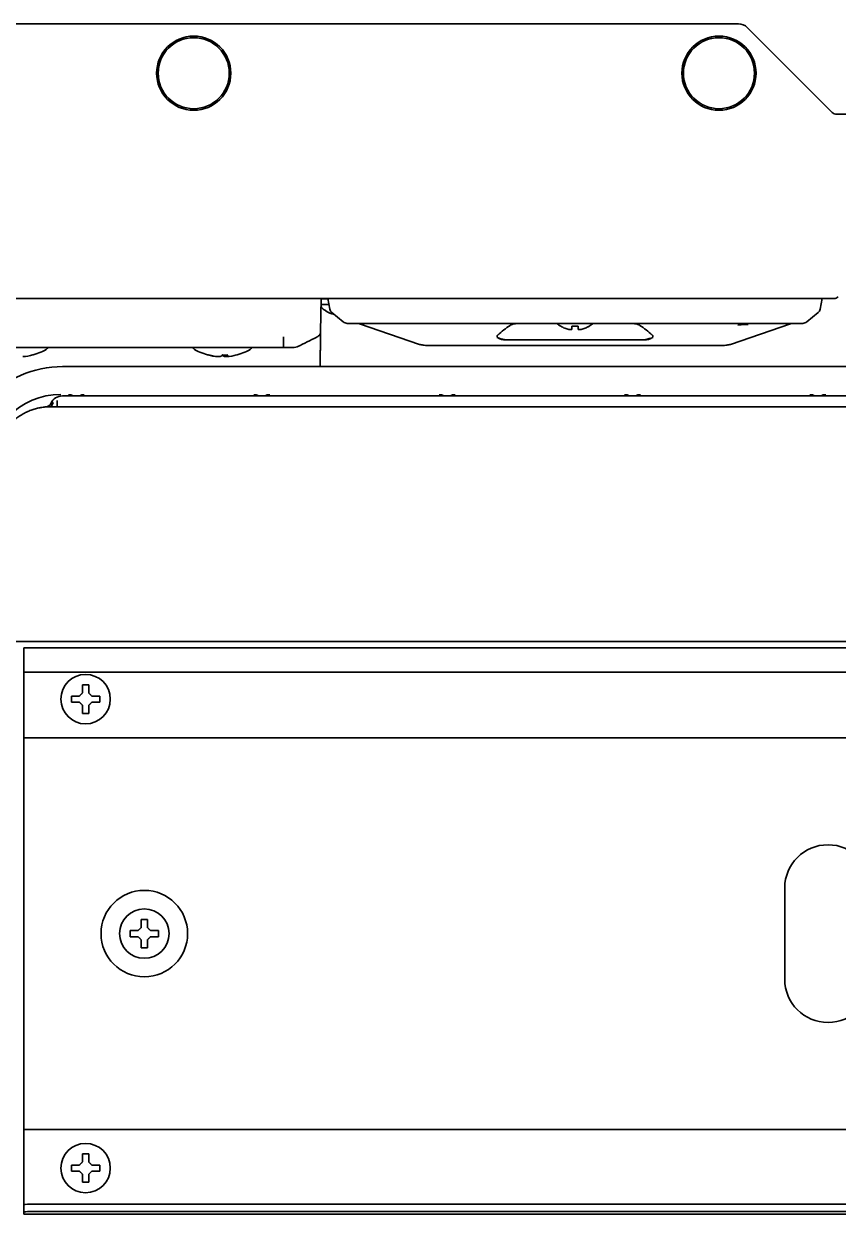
# Model space of a CAD drawing. Header units: inches. Extents: x 90 to 4162, y -443 to 3471.
# Drawn here: x 2317.4 to 2449.2, y 3208.6 to 3401.3 of the extents above; entities that cross this region are included whole.
import ezdxf

# ---------------------------------------------------------------- set-up
doc = ezdxf.new("R2010")
doc.units = ezdxf.units.IN
doc.layers.add('1', color=7, linetype='Continuous', true_color=0xffffff)
doc.layers.add('4', color=7, linetype='Continuous', true_color=0xffffff)

msp = doc.modelspace()

# ---------------------------------------------------------------- linework, layer by layer
at = {"layer": '1', "color": 7, "linetype": 'Continuous', "lineweight": 35}
for p, q in [((2304.39, 3401.28), (2433.06, 3401.28)), ((2434.48, 3400.69), (2448.23, 3386.94)), ((2448.94, 3386.64), (2802.84, 3386.64)), ((2448.48, 3356.78), (2312.6, 3356.78)), ((2365.52, 3356.78), (2365.43, 3351.46)), ((2366.75, 3355.85), (2365.5, 3355.85)), ((2366.6, 3356.75), (2365.52, 3356.75)), ((2366.92, 3355.09), (2366.59, 3356.78)), ((2446.59, 3356.78), (2446.26, 3355.09)), ((2367.26, 3354.51), (2369.09, 3353)), ((2444.09, 3353), (2445.92, 3354.51)), ((2372.59, 3352.78), (2369.73, 3352.78)), ((2371.63, 3352.74), (2371.7, 3352.71)), ((2371.7, 3352.71), (2381.42, 3349.38)), ((2440.59, 3352.78), (2372.59, 3352.78)), ((2404.29, 3352.3), (2404.29, 3352.33)), ((2408.89, 3352.33), (2408.89, 3352.3)), ((2431.76, 3349.38), (2441.49, 3352.71)), ((2443.45, 3352.78), (2440.59, 3352.78)), ((2441.49, 3352.71), (2441.55, 3352.74)), ((2417.99, 3350.13), (2395.19, 3350.13)), ((2359.42, 3348.86), (2311.39, 3348.86)), ((2349.98, 3347.66), (2349.98, 3347.4)), ((2350.23, 3347.66), (2350.23, 3347.4)), ((2382.76, 3349.2), (2430.42, 3349.2)), ((2348.8, 3347.42), (2348.8, 3347.4)), ((2311.39, 3301.28), (2940.39, 3301.28)), ((2317.39, 3300.03), (2317.39, 3300.25)), ((2934.39, 3300.25), (2317.39, 3300.25)), ((2317.39, 3300.03), (2317.39, 3296.49)), ((2317.39, 3296.31), (2317.39, 3296.49)), ((2317.39, 3296.31), (2317.39, 3286.68)), ((2317.39, 3296.31), (2934.39, 3296.31)), ((2325.09, 3291.94), (2325.09, 3292.44)), ((2325.09, 3291.44), (2325.09, 3291.94)), ((2329.69, 3292.44), (2329.69, 3291.94)), ((2329.69, 3291.94), (2329.69, 3291.44)), ((2317.39, 3285.68), (2317.39, 3286.68)), ((2317.39, 3283.48), (2317.39, 3285.68)), ((2934.39, 3285.68), (2317.39, 3285.68)), ((2317.39, 3283.48), (2317.39, 3224.48)), ((2440.54, 3261.36), (2440.54, 3246.6)), ((2334.59, 3253.98), (2334.59, 3254.48)), ((2334.59, 3253.48), (2334.59, 3253.98)), ((2339.19, 3254.48), (2339.19, 3253.98)), ((2339.19, 3253.98), (2339.19, 3253.48)), ((2317.39, 3222.28), (2317.39, 3224.48)), ((2317.39, 3221.28), (2317.39, 3222.28)), ((2934.39, 3222.28), (2317.39, 3222.28)), ((2317.39, 3221.28), (2317.39, 3210.75)), ((2325.09, 3216.01), (2325.09, 3216.51)), ((2325.09, 3215.51), (2325.09, 3216.01)), ((2329.69, 3216.51), (2329.69, 3216.01)), ((2329.69, 3216.01), (2329.69, 3215.51)), ((2317.39, 3210.75), (2317.39, 3210.06)), ((2317.39, 3208.87), (2317.39, 3210.06)), ((2317.39, 3208.56), (2317.39, 3208.87)), ((2319.39, 3210.2), (2932.39, 3210.2)), ((2319.39, 3209.01), (2932.39, 3209.01)), ((2317.39, 3208.56), (2317.39, 3208.55)), ((2317.39, 3208.55), (2934.39, 3208.55))]:
    msp.add_line(p, q, dxfattribs=at)
for centre, radius in [((2344.89, 3393.28), 6), ((2344.89, 3393.28), 5.75), ((2429.89, 3393.28), 6), ((2429.89, 3393.28), 5.75), ((2327.39, 3291.94), 4), ((2336.89, 3253.98), 7), ((2336.89, 3253.98), 4), ((2327.39, 3216.01), 4)]:
    msp.add_circle(centre, radius, dxfattribs=at)
for centre, radius, start, end in [((2433.06, 3399.28), 2, 45, 90), ((2448.94, 3387.64), 1, 225, 270), ((2368.35, 3357.85), 3.74, 220.2261, 230.6449), ((2366.44, 3357.25), 0.5, 270, 288.1955), ((2448.48, 3357.78), 1, 270, 315), ((2367.9, 3355.28), 1, 191, 230.5), ((2445.28, 3355.28), 1, 309.5, 349), ((2369.73, 3353.78), 1, 230.5, 270), ((2406.79, 3356.4), 4.8, 228.9523, 238.4186), ((2406.59, 3356.08), 3.78, 262.3959, 269.9965), ((2406.59, 3356.08), 3.78, 270.0035, 277.6041), ((2406.39, 3356.4), 4.8, 301.5837, 311.0475), ((2443.45, 3353.78), 1, 270, 309.5), ((2316.52, 3356.44), 9.08, 283.2612, 299.6794), ((2320.77, 3348.99), 0.5, 299.6794, 345.3977), ((2345.27, 3348.99), 0.5, 194.6023, 240.3206), ((2349.52, 3356.44), 9.08, 240.3206, 256.7388), ((2349.52, 3356.44), 9.08, 283.2612, 299.6794), ((2353.77, 3348.99), 0.5, 299.6794, 345.3977), ((2447.54, 3261.36), 7, 0, 180), ((2447.54, 3246.6), 7, 180, 0)]:
    msp.add_arc(centre, radius, start, end, dxfattribs=at)
for centre, major_axis, ratio, start_param, end_param in [((2368.35, 3357.87), (3.62, 0.87), 0.997235, 3.804658, 4.177379), ((2368.09, 3357.91), (0.81, 3.6), 0.902278, 3.129444, 3.24631), ((2371.4, 3352.28), (0, 0.5), 1, 6.040779, 6.283564), ((2406.59, 3299.92), (0, -56.13), 0.531846, 3.501545, 3.573753), ((2406.59, 3299.92), (0, -56.13), 0.531846, 2.709432, 2.78164), ((2431.93, 3352.28), (-2.94, -0.33), 0.030353, 3.541375, 4.348022), ((2441.78, 3352.28), (0, -0.5), 1, 3.141214, 3.384), ((2406.59, 3368.67), (30.59, 0), 0.652774, 4.288889, 4.330587), ((2406.59, 3368.67), (30.59, 0), 0.652774, 5.094191, 5.137321), ((2316.73, 3356.44), (0, 9.06), 0.947542, 3.199666, 3.391172), ((2349.3, 3356.44), (0, -9.06), 0.947542, 6.033606, 6.225112), ((2347.27, 3356.44), (0, -8.79), 0.206731, 6.237649, 6.328721), ((2349.58, 3356.44), (0, 9.06), 0.995851, 2.892014, 3.083519), ((2348.88, 3356.44), (0, -9.06), 0.319632, 0.058074, 0.249579), ((2349.99, 3356.44), (0, 8.79), 0.978398, 3.096057, 3.187129), ((2350.18, 3356.44), (0, 9.06), 0.090997, 3.199666, 3.391172), ((2349.73, 3356.44), (0, 9.06), 0.947542, 3.199666, 3.391172), ((2350.15, 3356.44), (0, 9.06), 0.319632, 2.921888, 3.083519), ((2349.46, 3356.44), (0, -9.06), 0.995851, 0.058074, 0.085647), ((2319.39, 3210.06), (-2, 0), 0.069756, 4.712389, 6.283185), ((2319.39, 3208.87), (2, 0), 0.069756, 1.570796, 3.141593)]:
    msp.add_ellipse(centre, major_axis=major_axis, ratio=ratio, start_param=start_param, end_param=end_param, dxfattribs=at)
for points, degree in [([(2366.1, 3354.91), (2366.08, 3354.91), (2366.2, 3354.93)], 2), ([(2405.59, 3351.78), (2405.63, 3351.78), (2405.71, 3351.77), (2405.84, 3351.76), (2405.97, 3351.77), (2406.05, 3351.78), (2406.09, 3351.78)], 3), ([(2407.09, 3351.78), (2407.13, 3351.78), (2407.22, 3351.77), (2407.34, 3351.76), (2407.47, 3351.77), (2407.55, 3351.78), (2407.59, 3351.78)], 3), ([(2359.43, 3350.58), (2359.43, 3349.07)], 1), ([(2364.87, 3350.58), (2361.82, 3349.07)], 1), ([(2326.89, 3292.94), (2326.89, 3292.99), (2326.89, 3293.1), (2326.89, 3293.26), (2326.89, 3293.42), (2326.89, 3293.58), (2326.89, 3293.73), (2326.89, 3293.89), (2326.89, 3294.05), (2326.89, 3294.17), (2326.89, 3294.24)], 3), ([(2326.89, 3294.24), (2327.06, 3294.24), (2327.39, 3294.24), (2327.72, 3294.24), (2327.89, 3294.24)], 3), ([(2326.39, 3292.44), (2326.41, 3292.46), (2326.46, 3292.51), (2326.53, 3292.58), (2326.61, 3292.65), (2326.68, 3292.72), (2326.75, 3292.8), (2326.82, 3292.87), (2326.87, 3292.91), (2326.89, 3292.94)], 3), ([(2327.89, 3292.94), (2327.92, 3292.91), (2327.97, 3292.86), (2328.04, 3292.79), (2328.11, 3292.72), (2328.18, 3292.65), (2328.25, 3292.58), (2328.32, 3292.51), (2328.37, 3292.46), (2328.39, 3292.44)], 3), ([(2328.39, 3292.44), (2328.45, 3292.44), (2328.55, 3292.44), (2328.71, 3292.44), (2328.87, 3292.44), (2329.03, 3292.44), (2329.18, 3292.44), (2329.34, 3292.44), (2329.5, 3292.44), (2329.63, 3292.44), (2329.69, 3292.44)], 3), ([(2326.39, 3291.44), (2326.34, 3291.44), (2326.23, 3291.44), (2326.07, 3291.44), (2325.91, 3291.44), (2325.75, 3291.44), (2325.6, 3291.44), (2325.44, 3291.44), (2325.28, 3291.44), (2325.15, 3291.44), (2325.09, 3291.44)], 3), ([(2326.89, 3290.94), (2326.86, 3290.96), (2326.81, 3291.02), (2326.74, 3291.09), (2326.67, 3291.16), (2326.6, 3291.23), (2326.53, 3291.3), (2326.46, 3291.37), (2326.41, 3291.42), (2326.39, 3291.44)], 3), ([(2328.39, 3291.44), (2328.37, 3291.42), (2328.32, 3291.37), (2328.25, 3291.3), (2328.18, 3291.22), (2328.11, 3291.15), (2328.03, 3291.08), (2327.96, 3291.01), (2327.91, 3290.96), (2327.89, 3290.94)], 3), ([(2327.89, 3290.94), (2327.89, 3290.88), (2327.89, 3290.78), (2327.89, 3290.61), (2327.89, 3290.46), (2327.89, 3290.3), (2327.89, 3290.15), (2327.89, 3289.99), (2327.89, 3289.83), (2327.89, 3289.7), (2327.89, 3289.64)], 3), ([(2327.89, 3289.64), (2327.72, 3289.64), (2327.39, 3289.64), (2327.06, 3289.64), (2326.89, 3289.64)], 3), ([(2336.39, 3254.98), (2336.39, 3255.03), (2336.39, 3255.14), (2336.39, 3255.3), (2336.39, 3255.46), (2336.39, 3255.61), (2336.39, 3255.77), (2336.39, 3255.92), (2336.39, 3256.09), (2336.39, 3256.21), (2336.39, 3256.28)], 3), ([(2336.39, 3256.28), (2336.56, 3256.28), (2336.89, 3256.28), (2337.22, 3256.28), (2337.39, 3256.28)], 3), ([(2335.89, 3253.48), (2335.84, 3253.48), (2335.73, 3253.48), (2335.57, 3253.48), (2335.41, 3253.48), (2335.25, 3253.48), (2335.1, 3253.48), (2334.94, 3253.48), (2334.78, 3253.48), (2334.65, 3253.48), (2334.59, 3253.48)], 3), ([(2335.89, 3254.48), (2335.91, 3254.5), (2335.96, 3254.55), (2336.03, 3254.62), (2336.11, 3254.69), (2336.18, 3254.76), (2336.25, 3254.83), (2336.32, 3254.9), (2336.37, 3254.95), (2336.39, 3254.98)], 3), ([(2336.39, 3252.98), (2336.36, 3253), (2336.31, 3253.05), (2336.24, 3253.13), (2336.17, 3253.2), (2336.1, 3253.27), (2336.03, 3253.34), (2335.96, 3253.41), (2335.91, 3253.45), (2335.89, 3253.48)], 3), ([(2337.39, 3254.98), (2337.42, 3254.95), (2337.47, 3254.9), (2337.54, 3254.83), (2337.61, 3254.75), (2337.68, 3254.68), (2337.75, 3254.61), (2337.82, 3254.55), (2337.87, 3254.5), (2337.89, 3254.48)], 3), ([(2337.89, 3253.48), (2337.87, 3253.45), (2337.82, 3253.41), (2337.75, 3253.33), (2337.68, 3253.26), (2337.61, 3253.19), (2337.53, 3253.12), (2337.46, 3253.05), (2337.41, 3253), (2337.39, 3252.98)], 3), ([(2337.89, 3254.48), (2337.95, 3254.48), (2338.05, 3254.48), (2338.21, 3254.48), (2338.37, 3254.48), (2338.53, 3254.48), (2338.68, 3254.48), (2338.84, 3254.48), (2339, 3254.48), (2339.13, 3254.48), (2339.19, 3254.48)], 3), ([(2337.39, 3251.68), (2337.22, 3251.68), (2336.89, 3251.68), (2336.56, 3251.68), (2336.39, 3251.68)], 3), ([(2337.39, 3252.98), (2337.39, 3252.92), (2337.39, 3252.81), (2337.39, 3252.65), (2337.39, 3252.49), (2337.39, 3252.34), (2337.39, 3252.19), (2337.39, 3252.03), (2337.39, 3251.86), (2337.39, 3251.74), (2337.39, 3251.68)], 3), ([(2326.39, 3216.51), (2326.41, 3216.54), (2326.46, 3216.59), (2326.53, 3216.66), (2326.61, 3216.73), (2326.68, 3216.8), (2326.75, 3216.87), (2326.82, 3216.94), (2326.87, 3216.99), (2326.89, 3217.01)], 3), ([(2326.89, 3217.01), (2326.89, 3217.07), (2326.89, 3217.18), (2326.89, 3217.34), (2326.89, 3217.5), (2326.89, 3217.65), (2326.89, 3217.8), (2326.89, 3217.96), (2326.89, 3218.13), (2326.89, 3218.25), (2326.89, 3218.31)], 3), ([(2326.89, 3218.31), (2327.06, 3218.31), (2327.39, 3218.31), (2327.72, 3218.31), (2327.89, 3218.31)], 3), ([(2327.89, 3217.01), (2327.92, 3216.99), (2327.97, 3216.94), (2328.04, 3216.86), (2328.11, 3216.79), (2328.18, 3216.72), (2328.25, 3216.65), (2328.32, 3216.58), (2328.37, 3216.54), (2328.39, 3216.51)], 3), ([(2326.39, 3215.51), (2326.34, 3215.51), (2326.23, 3215.51), (2326.07, 3215.51), (2325.91, 3215.51), (2325.75, 3215.51), (2325.6, 3215.51), (2325.44, 3215.51), (2325.28, 3215.51), (2325.15, 3215.51), (2325.09, 3215.51)], 3), ([(2326.89, 3215.01), (2326.86, 3215.04), (2326.81, 3215.09), (2326.74, 3215.17), (2326.67, 3215.24), (2326.6, 3215.31), (2326.53, 3215.38), (2326.46, 3215.44), (2326.41, 3215.49), (2326.39, 3215.51)], 3), ([(2328.39, 3215.51), (2328.37, 3215.49), (2328.32, 3215.44), (2328.25, 3215.37), (2328.18, 3215.3), (2328.11, 3215.23), (2328.03, 3215.16), (2327.96, 3215.09), (2327.91, 3215.04), (2327.89, 3215.01)], 3), ([(2327.89, 3215.01), (2327.89, 3214.96), (2327.89, 3214.85), (2327.89, 3214.69), (2327.89, 3214.53), (2327.89, 3214.38), (2327.89, 3214.22), (2327.89, 3214.07), (2327.89, 3213.9), (2327.89, 3213.78), (2327.89, 3213.71)], 3), ([(2328.39, 3216.51), (2328.45, 3216.51), (2328.55, 3216.51), (2328.71, 3216.51), (2328.87, 3216.51), (2329.03, 3216.51), (2329.18, 3216.51), (2329.34, 3216.51), (2329.5, 3216.51), (2329.63, 3216.51), (2329.69, 3216.51)], 3), ([(2327.89, 3213.71), (2327.72, 3213.71), (2327.39, 3213.71), (2327.06, 3213.71), (2326.89, 3213.71)], 3)]:
    msp.add_open_spline(points, degree=degree, dxfattribs=at)
for points, knots in [([(2371.63, 3352.74), (2371.58, 3352.75), (2371.54, 3352.76), (2371.51, 3352.76), (2371.5, 3352.76), (2371.5, 3352.77)], [0, 0, 0, 0, 0.940983, 0.940983, 1, 1, 1, 1]), ([(2397.62, 3352.78), (2397.48, 3352.78), (2397.35, 3352.77), (2397.16, 3352.76), (2397.09, 3352.75), (2396.96, 3352.73), (2396.9, 3352.72), (2396.76, 3352.7), (2396.7, 3352.69), (2396.57, 3352.66), (2396.5, 3352.64), (2396.38, 3352.6), (2396.32, 3352.57), (2396.22, 3352.53), (2396.19, 3352.52), (2396.13, 3352.49), (2396.1, 3352.47), (2396.08, 3352.45)], [0, 0, 0, 0, 0.25, 0.25, 0.375, 0.375, 0.5, 0.5, 0.625, 0.625, 0.75, 0.75, 0.875, 0.875, 0.9375, 0.9375, 1, 1, 1, 1]), ([(2404.29, 3352.33), (2404.49, 3352.21), (2404.7, 3352.1), (2405.03, 3351.96), (2405.14, 3351.92), (2405.36, 3351.84), (2405.48, 3351.81), (2405.59, 3351.78)], [0, 0, 0, 0, 0.5, 0.5, 0.75, 0.75, 1, 1, 1, 1]), ([(2406.09, 3351.78), (2406.09, 3351.81), (2406.09, 3351.84), (2406.09, 3351.92), (2406.09, 3351.96), (2406.09, 3352.05), (2406.09, 3352.1), (2406.09, 3352.18), (2406.09, 3352.21), (2406.09, 3352.27), (2406.09, 3352.3), (2406.09, 3352.33)], [0, 0, 0, 0, 0.25, 0.25, 0.5, 0.5, 0.75, 0.75, 0.875, 0.875, 1, 1, 1, 1]), ([(2407.09, 3352.33), (2407.09, 3352.21), (2407.09, 3352.1), (2407.09, 3351.96), (2407.09, 3351.92), (2407.09, 3351.84), (2407.09, 3351.81), (2407.09, 3351.78)], [0, 0, 0, 0, 0.5, 0.5, 0.75, 0.75, 1, 1, 1, 1]), ([(2407.59, 3351.78), (2407.71, 3351.81), (2407.82, 3351.84), (2408.04, 3351.92), (2408.15, 3351.96), (2408.37, 3352.05), (2408.48, 3352.1), (2408.63, 3352.18), (2408.69, 3352.21), (2408.79, 3352.27), (2408.84, 3352.3), (2408.89, 3352.33)], [0, 0, 0, 0, 0.25, 0.25, 0.5, 0.5, 0.75, 0.75, 0.875, 0.875, 1, 1, 1, 1]), ([(2417.11, 3352.45), (2417.09, 3352.46), (2417.08, 3352.47), (2417.05, 3352.48), (2417.03, 3352.49), (2416.99, 3352.52), (2416.96, 3352.53), (2416.87, 3352.57), (2416.81, 3352.6), (2416.68, 3352.64), (2416.61, 3352.66), (2416.48, 3352.69), (2416.42, 3352.7), (2416.29, 3352.72), (2416.22, 3352.73), (2416.09, 3352.75), (2416.03, 3352.76), (2415.83, 3352.77), (2415.7, 3352.78), (2415.57, 3352.78)], [0, 0, 0, 0, 0.03125, 0.03125, 0.0625, 0.0625, 0.125, 0.125, 0.25, 0.25, 0.375, 0.375, 0.5, 0.5, 0.625, 0.625, 0.75, 0.75, 1, 1, 1, 1]), ([(2441.68, 3352.77), (2441.68, 3352.76), (2441.68, 3352.76), (2441.64, 3352.76), (2441.6, 3352.75), (2441.55, 3352.74)], [0, 0, 0, 0, 0.0591, 0.0591, 1, 1, 1, 1]), ([(2364.87, 3350.58), (2364.95, 3350.62), (2365.03, 3350.68), (2365.17, 3350.8), (2365.23, 3350.87), (2365.32, 3351.02), (2365.36, 3351.11), (2365.41, 3351.28), (2365.43, 3351.37), (2365.43, 3351.46)], [0, 0, 0, 0, 0.25, 0.25, 0.5, 0.5, 0.75, 0.75, 1, 1, 1, 1]), ([(2365.43, 3351.46), (2365.43, 3351.46), (2365.43, 3351.46), (2365.43, 3351.44), (2365.43, 3351.43), (2365.43, 3351.41), (2365.43, 3351.39), (2365.43, 3351.35), (2365.43, 3351.33), (2365.42, 3351.24), (2365.42, 3351.18), (2365.42, 3351.08), (2365.42, 3351.05), (2365.42, 3351.01), (2365.42, 3350.99), (2365.42, 3350.92), (2365.42, 3350.87), (2365.42, 3350.71), (2365.41, 3350.47), (2365.41, 3350.19), (2365.4, 3349.95), (2365.4, 3349.87), (2365.4, 3349.77), (2365.4, 3349.75), (2365.4, 3349.71), (2365.4, 3349.64), (2365.4, 3349.58), (2365.39, 3349.36), (2365.39, 3349.17), (2365.38, 3348.78), (2365.38, 3348.57), (2365.37, 3348.14), (2365.37, 3347.92), (2365.36, 3347.63), (2365.36, 3347.57), (2365.36, 3347.45), (2365.36, 3347.39), (2365.36, 3347.21), (2365.35, 3347.09), (2365.35, 3346.72), (2365.34, 3346.47), (2365.34, 3346.09), (2365.33, 3345.95), (2365.33, 3345.82)], [0, 0, 0, 0, 0.039272, 0.039272, 0.079277, 0.079277, 0.119281, 0.119281, 0.159285, 0.159285, 0.239294, 0.239294, 0.259297, 0.259297, 0.279299, 0.279299, 0.319303, 0.319303, 0.399312, 0.479321, 0.479321, 0.519326, 0.519326, 0.529327, 0.529327, 0.539328, 0.55933, 0.55933, 0.639339, 0.639339, 0.719348, 0.719348, 0.799357, 0.799357, 0.81936, 0.81936, 0.839362, 0.839362, 0.879366, 0.879366, 0.959375, 0.959375, 1, 1, 1, 1]), ([(2395.19, 3350.13), (2395.12, 3350.13), (2394.98, 3350.14), (2394.84, 3350.16), (2394.71, 3350.18), (2394.64, 3350.2), (2394.54, 3350.22), (2394.5, 3350.24), (2394.46, 3350.25), (2394.44, 3350.26), (2394.41, 3350.27), (2394.39, 3350.28), (2394.34, 3350.3), (2394.31, 3350.31), (2394.25, 3350.35), (2394.22, 3350.36), (2394.18, 3350.39), (2394.16, 3350.4), (2394.13, 3350.42), (2394.12, 3350.44), (2394.1, 3350.46), (2394.08, 3350.47), (2394.06, 3350.5), (2394.05, 3350.51), (2394.03, 3350.54), (2394.02, 3350.55), (2394.01, 3350.57), (2394.01, 3350.58), (2394, 3350.6), (2394, 3350.61), (2393.99, 3350.63), (2393.99, 3350.65), (2393.98, 3350.67), (2393.98, 3350.68), (2393.98, 3350.7), (2393.98, 3350.7), (2393.99, 3350.73), (2393.99, 3350.75), (2394, 3350.77), (2394, 3350.78), (2394.01, 3350.79), (2394.02, 3350.8), (2394.03, 3350.82), (2394.04, 3350.83), (2394.06, 3350.86), (2394.07, 3350.87), (2394.09, 3350.88)], [0, 0, 0, 0, 0.125, 0.25, 0.25, 0.375, 0.375, 0.4375, 0.4375, 0.46875, 0.46875, 0.5, 0.5, 0.5625, 0.5625, 0.625, 0.625, 0.65625, 0.65625, 0.6875, 0.6875, 0.71875, 0.71875, 0.75, 0.75, 0.78125, 0.78125, 0.796875, 0.796875, 0.8125, 0.8125, 0.84375, 0.84375, 0.859375, 0.859375, 0.875, 0.875, 0.90625, 0.90625, 0.921875, 0.921875, 0.9375, 0.9375, 0.96875, 0.96875, 1, 1, 1, 1]), ([(2419.09, 3350.88), (2419.11, 3350.87), (2419.12, 3350.86), (2419.14, 3350.84), (2419.14, 3350.83), (2419.15, 3350.82), (2419.16, 3350.81), (2419.17, 3350.79), (2419.18, 3350.78), (2419.19, 3350.75), (2419.19, 3350.75), (2419.19, 3350.73), (2419.2, 3350.72), (2419.2, 3350.7), (2419.2, 3350.68), (2419.2, 3350.65), (2419.19, 3350.63), (2419.18, 3350.6), (2419.18, 3350.58), (2419.16, 3350.55), (2419.15, 3350.54), (2419.13, 3350.51), (2419.12, 3350.5), (2419.1, 3350.47), (2419.09, 3350.46), (2419.05, 3350.42), (2419.02, 3350.4), (2418.97, 3350.37), (2418.94, 3350.35), (2418.89, 3350.32), (2418.87, 3350.31), (2418.84, 3350.3), (2418.83, 3350.29), (2418.75, 3350.26), (2418.68, 3350.24), (2418.58, 3350.21), (2418.55, 3350.2), (2418.48, 3350.18), (2418.44, 3350.18), (2418.34, 3350.16), (2418.27, 3350.15), (2418.13, 3350.14), (2418.06, 3350.13), (2417.99, 3350.13)], [0, 0, 0, 0, 0.03125, 0.03125, 0.046875, 0.046875, 0.0625, 0.0625, 0.09375, 0.09375, 0.109375, 0.109375, 0.125, 0.125, 0.15625, 0.15625, 0.1875, 0.1875, 0.21875, 0.21875, 0.25, 0.25, 0.28125, 0.28125, 0.3125, 0.3125, 0.375, 0.375, 0.4375, 0.4375, 0.46875, 0.46875, 0.5, 0.5, 0.625, 0.625, 0.6875, 0.6875, 0.75, 0.75, 0.875, 0.875, 1, 1, 1, 1]), ([(2359.43, 3349.07), (2359.43, 3349), (2359.43, 3348.95), (2359.43, 3348.88), (2359.42, 3348.86), (2359.42, 3348.86)], [0, 0, 0, 0, 0.5, 0.5, 1, 1, 1, 1]), ([(2360.93, 3348.86), (2360.93, 3348.86), (2360.93, 3348.86), (2360.92, 3348.86), (2360.91, 3348.86), (2360.91, 3348.86), (2360.9, 3348.86), (2360.89, 3348.86), (2360.88, 3348.86), (2360.87, 3348.86), (2360.86, 3348.86), (2360.84, 3348.86), (2360.83, 3348.86), (2360.82, 3348.86), (2360.79, 3348.86), (2360.77, 3348.86), (2360.72, 3348.86), (2360.69, 3348.86), (2360.64, 3348.86), (2360.61, 3348.86), (2360.56, 3348.86), (2360.55, 3348.86), (2360.51, 3348.86), (2360.5, 3348.86), (2360.44, 3348.86), (2360.41, 3348.86), (2360.33, 3348.86), (2360.29, 3348.86), (2360.21, 3348.86), (2360.17, 3348.86), (2360.11, 3348.86), (2360.08, 3348.86), (2360.04, 3348.86), (2360.02, 3348.86), (2359.95, 3348.86), (2359.9, 3348.86), (2359.81, 3348.86), (2359.76, 3348.86), (2359.69, 3348.86), (2359.67, 3348.86), (2359.62, 3348.86), (2359.59, 3348.86), (2359.55, 3348.86), (2359.52, 3348.86), (2359.47, 3348.86), (2359.45, 3348.86), (2359.42, 3348.86)], [0, 0, 0, 0, 0.0625, 0.0625, 0.09375, 0.09375, 0.125, 0.125, 0.15625, 0.15625, 0.1875, 0.21875, 0.21875, 0.25, 0.25, 0.3125, 0.3125, 0.375, 0.375, 0.4375, 0.4375, 0.46875, 0.46875, 0.5, 0.5, 0.5625, 0.5625, 0.625, 0.625, 0.6875, 0.6875, 0.71875, 0.71875, 0.75, 0.75, 0.8125, 0.8125, 0.875, 0.875, 0.90625, 0.90625, 0.9375, 0.9375, 0.96875, 0.96875, 1, 1, 1, 1]), ([(2361.82, 3349.07), (2361.68, 3349), (2361.54, 3348.95), (2361.24, 3348.88), (2361.08, 3348.86), (2360.93, 3348.86)], [0, 0, 0, 0, 0.5, 0.5, 1, 1, 1, 1]), ([(2381.42, 3349.38), (2381.5, 3349.36), (2381.68, 3349.31), (2382.01, 3349.25), (2382.38, 3349.21), (2382.63, 3349.2), (2382.76, 3349.2)], [0, 0, 0, 0, 0.226752, 0.472448, 0.732949, 1, 1, 1, 1]), ([(2430.42, 3349.2), (2430.55, 3349.2), (2430.8, 3349.21), (2431.17, 3349.25), (2431.5, 3349.31), (2431.68, 3349.36), (2431.76, 3349.38)], [0, 0, 0, 0, 0.267051, 0.527552, 0.773248, 1, 1, 1, 1]), ([(2327.89, 3294.24), (2327.89, 3294.04), (2327.89, 3293.83), (2327.89, 3293.5), (2327.89, 3293.39), (2327.89, 3293.17), (2327.89, 3293.05), (2327.89, 3292.94)], [0, 0, 0, 0, 0.5, 0.5, 0.75, 0.75, 1, 1, 1, 1]), ([(2325.09, 3292.44), (2325.29, 3292.44), (2325.5, 3292.44), (2325.83, 3292.44), (2325.94, 3292.44), (2326.16, 3292.44), (2326.28, 3292.44), (2326.39, 3292.44)], [0, 0, 0, 0, 0.5, 0.5, 0.75, 0.75, 1, 1, 1, 1]), ([(2326.89, 3289.64), (2326.89, 3289.84), (2326.89, 3290.05), (2326.89, 3290.38), (2326.89, 3290.49), (2326.89, 3290.71), (2326.89, 3290.82), (2326.89, 3290.94)], [0, 0, 0, 0, 0.5, 0.5, 0.75, 0.75, 1, 1, 1, 1]), ([(2329.69, 3291.44), (2329.49, 3291.44), (2329.28, 3291.44), (2328.95, 3291.44), (2328.84, 3291.44), (2328.62, 3291.44), (2328.51, 3291.44), (2328.39, 3291.44)], [0, 0, 0, 0, 0.5, 0.5, 0.75, 0.75, 1, 1, 1, 1]), ([(2337.39, 3256.28), (2337.39, 3256.07), (2337.39, 3255.86), (2337.39, 3255.54), (2337.39, 3255.43), (2337.39, 3255.21), (2337.39, 3255.09), (2337.39, 3254.98)], [0, 0, 0, 0, 0.5, 0.5, 0.75, 0.75, 1, 1, 1, 1]), ([(2334.59, 3254.48), (2334.79, 3254.48), (2335, 3254.48), (2335.33, 3254.48), (2335.44, 3254.48), (2335.66, 3254.48), (2335.78, 3254.48), (2335.89, 3254.48)], [0, 0, 0, 0, 0.5, 0.5, 0.75, 0.75, 1, 1, 1, 1]), ([(2339.19, 3253.48), (2338.99, 3253.48), (2338.78, 3253.48), (2338.45, 3253.48), (2338.34, 3253.48), (2338.12, 3253.48), (2338.01, 3253.48), (2337.89, 3253.48)], [0, 0, 0, 0, 0.5, 0.5, 0.75, 0.75, 1, 1, 1, 1]), ([(2336.39, 3251.68), (2336.39, 3251.88), (2336.39, 3252.09), (2336.39, 3252.41), (2336.39, 3252.52), (2336.39, 3252.75), (2336.39, 3252.86), (2336.39, 3252.98)], [0, 0, 0, 0, 0.5, 0.5, 0.75, 0.75, 1, 1, 1, 1]), ([(2327.89, 3218.31), (2327.89, 3218.11), (2327.89, 3217.9), (2327.89, 3217.58), (2327.89, 3217.47), (2327.89, 3217.24), (2327.89, 3217.13), (2327.89, 3217.01)], [0, 0, 0, 0, 0.5, 0.5, 0.75, 0.75, 1, 1, 1, 1]), ([(2325.09, 3216.51), (2325.29, 3216.51), (2325.5, 3216.51), (2325.83, 3216.51), (2325.94, 3216.51), (2326.16, 3216.51), (2326.28, 3216.51), (2326.39, 3216.51)], [0, 0, 0, 0, 0.5, 0.5, 0.75, 0.75, 1, 1, 1, 1]), ([(2326.89, 3213.71), (2326.89, 3213.92), (2326.89, 3214.13), (2326.89, 3214.45), (2326.89, 3214.56), (2326.89, 3214.79), (2326.89, 3214.9), (2326.89, 3215.01)], [0, 0, 0, 0, 0.5, 0.5, 0.75, 0.75, 1, 1, 1, 1]), ([(2329.69, 3215.51), (2329.49, 3215.51), (2329.28, 3215.51), (2328.95, 3215.51), (2328.84, 3215.51), (2328.62, 3215.51), (2328.51, 3215.51), (2328.39, 3215.51)], [0, 0, 0, 0, 0.5, 0.5, 0.75, 0.75, 1, 1, 1, 1])]:
    msp.add_open_spline(points, degree=3, knots=knots, dxfattribs=at)
at = {"layer": '4', "color": 7, "linetype": 'Continuous', "lineweight": 35}
for p, q in [((2591.74, 3345.79), (2323.64, 3345.79)), ((2322.8, 3340.28), (2322.8, 3339.28)), ((2323.63, 3341.03), (2928.16, 3341.03)), ((2321.66, 3339.28), (2930.12, 3339.28))]:
    msp.add_line(p, q, dxfattribs=at)
for centre, radius, start, end in [((2323.64, 3329.28), 16.51, 90, 137.9028), ((2323.39, 3329.28), 11.99, 90, 180), ((2323.63, 3339.03), 2, 90, 156.0054), ((2320.88, 3340.25), 1, 274.4427, 336.0054)]:
    msp.add_arc(centre, radius, start, end, dxfattribs=at)
msp.add_ellipse((2321.66, 3340.28), major_axis=(0, -1), ratio=0.488893, start_param=0, end_param=1.26944, dxfattribs=at)
for points, knots in [([(2321.8, 3339.84), (2321.8, 3339.84), (2321.8, 3339.84), (2321.8, 3339.84), (2321.8, 3339.84), (2321.8, 3339.84), (2321.8, 3339.84), (2321.8, 3339.84), (2321.8, 3339.84), (2321.81, 3339.84), (2321.81, 3339.84), (2321.81, 3339.84), (2321.81, 3339.85), (2321.81, 3339.85), (2321.82, 3339.85), (2321.82, 3339.85), (2321.82, 3339.85), (2321.83, 3339.85), (2321.83, 3339.85), (2321.83, 3339.85), (2321.84, 3339.86), (2321.84, 3339.86), (2321.85, 3339.86), (2321.85, 3339.86), (2321.86, 3339.86), (2321.86, 3339.87), (2321.87, 3339.87), (2321.87, 3339.87), (2321.88, 3339.87), (2321.88, 3339.88), (2321.89, 3339.88), (2321.89, 3339.88), (2321.9, 3339.89), (2321.92, 3339.89), (2321.94, 3339.9), (2321.96, 3339.91), (2321.98, 3339.92), (2322, 3339.93), (2322.03, 3339.94), (2322.05, 3339.95), (2322.07, 3339.96), (2322.1, 3339.97), (2322.12, 3339.98), (2322.13, 3339.98)], [0, 0, 0, 0, 0.011964, 0.027707, 0.043431, 0.059142, 0.074846, 0.090549, 0.106257, 0.121975, 0.13771, 0.153467, 0.169251, 0.185069, 0.200926, 0.216828, 0.232778, 0.248784, 0.264849, 0.280979, 0.297178, 0.31345, 0.329802, 0.346235, 0.362756, 0.379367, 0.396073, 0.412877, 0.429782, 0.446792, 0.46391, 0.481139, 0.498481, 0.54604, 0.594074, 0.64263, 0.691751, 0.741472, 0.791824, 0.842834, 0.894523, 0.946907, 1, 1, 1, 1]), ([(2325.37, 3341.04), (2325.36, 3341.04), (2325.35, 3341.05), (2325.22, 3341.13), (2325.06, 3341.18), (2324.79, 3341.22), (2324.69, 3341.23), (2324.6, 3341.23)], [0, 0, 0, 0, 0.054472, 0.054472, 0.674673, 0.674673, 1, 1, 1, 1]), ([(2324.6, 3341.23), (2324.64, 3341.23), (2324.69, 3341.22), (2324.82, 3341.18), (2324.9, 3341.12), (2324.96, 3341.05), (2324.97, 3341.04), (2324.97, 3341.04)], [0, 0, 0, 0, 0.330789, 0.330789, 0.961404, 0.961404, 1, 1, 1, 1]), ([(2327.18, 3341.23), (2327.09, 3341.23), (2326.99, 3341.22), (2326.73, 3341.18), (2326.57, 3341.13), (2326.44, 3341.05), (2326.43, 3341.04), (2326.42, 3341.04)], [0, 0, 0, 0, 0.325327, 0.325327, 0.945528, 0.945528, 1, 1, 1, 1]), ([(2326.81, 3341.04), (2326.81, 3341.04), (2326.82, 3341.05), (2326.88, 3341.12), (2326.96, 3341.18), (2327.09, 3341.22), (2327.14, 3341.23), (2327.18, 3341.23)], [0, 0, 0, 0, 0.038438, 0.038438, 0.669156, 0.669156, 1, 1, 1, 1]), ([(2355.37, 3341.04), (2355.36, 3341.04), (2355.35, 3341.05), (2355.22, 3341.13), (2355.06, 3341.18), (2354.79, 3341.22), (2354.69, 3341.23), (2354.6, 3341.23)], [0, 0, 0, 0, 0.054472, 0.054472, 0.674673, 0.674673, 1, 1, 1, 1]), ([(2354.6, 3341.23), (2354.64, 3341.23), (2354.69, 3341.22), (2354.82, 3341.18), (2354.9, 3341.12), (2354.96, 3341.05), (2354.97, 3341.04), (2354.97, 3341.04)], [0, 0, 0, 0, 0.330789, 0.330789, 0.961404, 0.961404, 1, 1, 1, 1]), ([(2357.18, 3341.23), (2357.09, 3341.23), (2356.99, 3341.22), (2356.73, 3341.18), (2356.57, 3341.13), (2356.44, 3341.05), (2356.43, 3341.04), (2356.42, 3341.04)], [0, 0, 0, 0, 0.325327, 0.325327, 0.945528, 0.945528, 1, 1, 1, 1]), ([(2356.81, 3341.04), (2356.81, 3341.04), (2356.82, 3341.05), (2356.88, 3341.12), (2356.96, 3341.18), (2357.09, 3341.22), (2357.14, 3341.23), (2357.18, 3341.23)], [0, 0, 0, 0, 0.038438, 0.038438, 0.669156, 0.669156, 1, 1, 1, 1]), ([(2384.6, 3341.23), (2384.64, 3341.23), (2384.69, 3341.22), (2384.82, 3341.18), (2384.9, 3341.12), (2384.96, 3341.05), (2384.97, 3341.04), (2384.97, 3341.04)], [0, 0, 0, 0, 0.330789, 0.330789, 0.961404, 0.961404, 1, 1, 1, 1]), ([(2385.37, 3341.04), (2385.36, 3341.04), (2385.35, 3341.05), (2385.22, 3341.13), (2385.06, 3341.18), (2384.79, 3341.22), (2384.69, 3341.23), (2384.6, 3341.23)], [0, 0, 0, 0, 0.054472, 0.054472, 0.674673, 0.674673, 1, 1, 1, 1]), ([(2387.18, 3341.23), (2387.09, 3341.23), (2386.99, 3341.22), (2386.73, 3341.18), (2386.57, 3341.13), (2386.44, 3341.05), (2386.43, 3341.04), (2386.42, 3341.04)], [0, 0, 0, 0, 0.325327, 0.325327, 0.945528, 0.945528, 1, 1, 1, 1]), ([(2386.81, 3341.04), (2386.81, 3341.04), (2386.82, 3341.05), (2386.88, 3341.12), (2386.96, 3341.18), (2387.09, 3341.22), (2387.14, 3341.23), (2387.18, 3341.23)], [0, 0, 0, 0, 0.038438, 0.038438, 0.669156, 0.669156, 1, 1, 1, 1]), ([(2414.6, 3341.23), (2414.64, 3341.23), (2414.69, 3341.22), (2414.82, 3341.18), (2414.9, 3341.12), (2414.96, 3341.05), (2414.97, 3341.04), (2414.97, 3341.04)], [0, 0, 0, 0, 0.330789, 0.330789, 0.961404, 0.961404, 1, 1, 1, 1]), ([(2415.37, 3341.04), (2415.36, 3341.04), (2415.35, 3341.05), (2415.22, 3341.13), (2415.06, 3341.18), (2414.79, 3341.22), (2414.69, 3341.23), (2414.6, 3341.23)], [0, 0, 0, 0, 0.054472, 0.054472, 0.674673, 0.674673, 1, 1, 1, 1]), ([(2417.18, 3341.23), (2417.09, 3341.23), (2416.99, 3341.22), (2416.73, 3341.18), (2416.57, 3341.13), (2416.44, 3341.05), (2416.43, 3341.04), (2416.42, 3341.04)], [0, 0, 0, 0, 0.325327, 0.325327, 0.945528, 0.945528, 1, 1, 1, 1]), ([(2416.81, 3341.04), (2416.81, 3341.04), (2416.82, 3341.05), (2416.88, 3341.12), (2416.96, 3341.18), (2417.09, 3341.22), (2417.14, 3341.23), (2417.18, 3341.23)], [0, 0, 0, 0, 0.038438, 0.038438, 0.669156, 0.669156, 1, 1, 1, 1]), ([(2444.6, 3341.23), (2444.64, 3341.23), (2444.69, 3341.22), (2444.82, 3341.18), (2444.9, 3341.12), (2444.96, 3341.05), (2444.97, 3341.04), (2444.97, 3341.04)], [0, 0, 0, 0, 0.330789, 0.330789, 0.961404, 0.961404, 1, 1, 1, 1]), ([(2445.37, 3341.04), (2445.36, 3341.04), (2445.35, 3341.05), (2445.22, 3341.13), (2445.06, 3341.18), (2444.79, 3341.22), (2444.69, 3341.23), (2444.6, 3341.23)], [0, 0, 0, 0, 0.054472, 0.054472, 0.674673, 0.674673, 1, 1, 1, 1]), ([(2447.18, 3341.23), (2447.09, 3341.23), (2446.99, 3341.22), (2446.73, 3341.18), (2446.57, 3341.13), (2446.44, 3341.05), (2446.43, 3341.04), (2446.42, 3341.04)], [0, 0, 0, 0, 0.325327, 0.325327, 0.945528, 0.945528, 1, 1, 1, 1]), ([(2446.81, 3341.04), (2446.81, 3341.04), (2446.82, 3341.05), (2446.88, 3341.12), (2446.96, 3341.18), (2447.09, 3341.22), (2447.14, 3341.23), (2447.18, 3341.23)], [0, 0, 0, 0, 0.038438, 0.038438, 0.669156, 0.669156, 1, 1, 1, 1]), ([(2312.66, 3330.59), (2312.68, 3330.95), (2312.71, 3331.31), (2312.82, 3332.01), (2312.89, 3332.35), (2313.08, 3333.01), (2313.19, 3333.33), (2313.44, 3333.95), (2313.58, 3334.25), (2313.88, 3334.82), (2314.05, 3335.1), (2314.41, 3335.62), (2314.6, 3335.87), (2314.99, 3336.33), (2315.2, 3336.55), (2315.63, 3336.96), (2315.85, 3337.16), (2316.3, 3337.51), (2316.53, 3337.68), (2317, 3337.98), (2317.24, 3338.12), (2317.72, 3338.37), (2317.96, 3338.48), (2318.44, 3338.68), (2318.68, 3338.77), (2319.15, 3338.92), (2319.39, 3338.99), (2319.86, 3339.1), (2320.1, 3339.14), (2320.56, 3339.21), (2320.78, 3339.24), (2321.23, 3339.27), (2321.45, 3339.28), (2321.66, 3339.28)], [0, 0, 0, 0, 0.0625, 0.0625, 0.125, 0.125, 0.1875, 0.1875, 0.25, 0.25, 0.3125, 0.3125, 0.375, 0.375, 0.4375, 0.4375, 0.5, 0.5, 0.5625, 0.5625, 0.625, 0.625, 0.6875, 0.6875, 0.75, 0.75, 0.8125, 0.8125, 0.875, 0.875, 0.9375, 0.9375, 1, 1, 1, 1])]:
    msp.add_open_spline(points, degree=3, knots=knots, dxfattribs=at)

doc.saveas('drawing.dxf')
